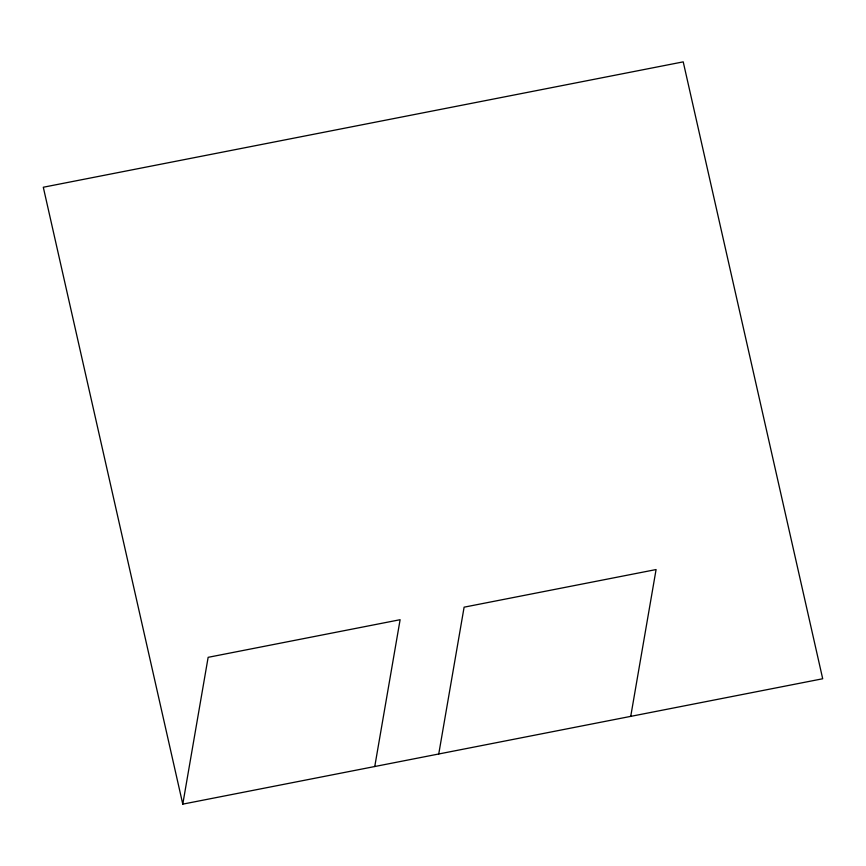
<?xml version="1.0" encoding="UTF-8"?>
<svg xmlns="http://www.w3.org/2000/svg" width="866" height="866" viewBox="0 0 866 866"><rect width="100%" height="100%" fill="white"/><g stroke="black" fill="none" stroke-linecap="round" stroke-linejoin="round"><path stroke-width="1.3" d="M182.78 804.135L43.3 187.24L683.22 61.865L822.7 678.76L182.78 804.135L208.143 657.326L400.114 619.71L374.762 766.518M438.748 753.983L464.111 607.174L656.082 569.557L630.729 716.377"/></g></svg>
